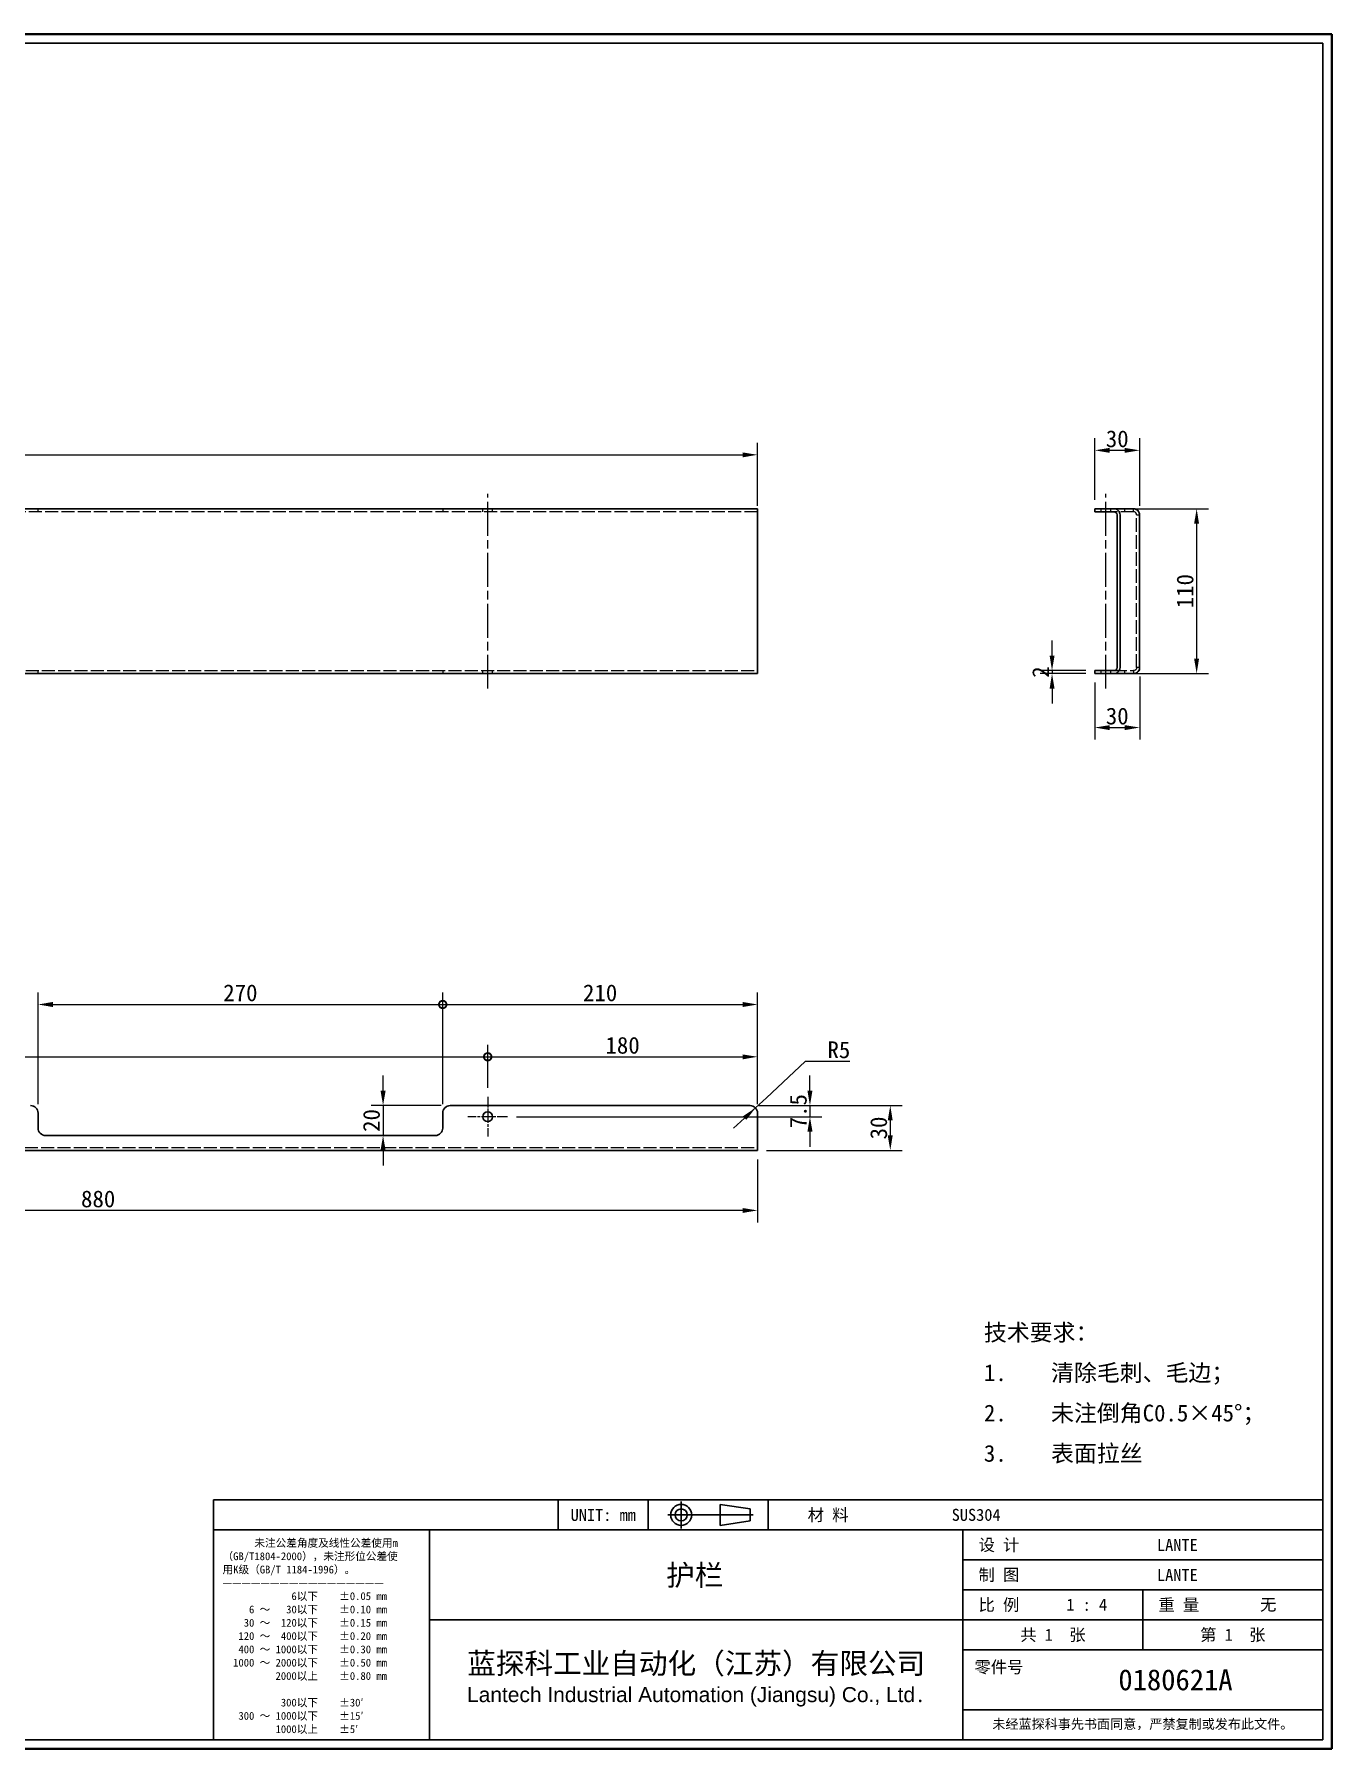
# Model space of a CAD drawing. Header units: millimetres. Extents: x 24 to 1658, y 22 to 1166.
# Drawn here: x 792 to 1658, y 22 to 1166 of the extents above; entities that cross this region are included whole.
import ezdxf
from ezdxf.enums import TextEntityAlignment as Align

# ---------------------------------------------------------------- set-up
doc = ezdxf.new("R2010")
doc.units = ezdxf.units.MM
doc.header["$LTSCALE"] = 4
doc.linetypes.add('CHAIN', pattern=[0.3543, 0.2362, -0.0295, 0.0591, -0.0295])
doc.linetypes.add('DASHED', pattern=[0.2067, 0.1654, -0.0413])
for name, color, linetype, lineweight in [('1', 7, 'Continuous', 18), ('可见 (ISO)', 7, 'Continuous', 25), ('图框 (ISO)', 7, 'Continuous', 35), ('标题 (ISO)', 7, 'Continuous', 25)]:
    doc.layers.add(name, color=color, linetype=linetype, lineweight=lineweight)
for name, color, linetype, lineweight, true_color in [('中心标记 (ISO)', 1, 'CHAIN', 18, 0xff0000), ('中心线 (ISO)', 1, 'CHAIN', 18, 0xff0000), ('尺寸 (ISO)', 7, 'Continuous', 18, 0x008000), ('符号 (ISO)', 7, 'Continuous', 18, 0x008000), ('隐藏 (ISO)', 5, 'DASHED', 18, 0x0000ff)]:
    doc.layers.add(name, color=color, linetype=linetype, lineweight=lineweight, true_color=true_color)
doc.styles.add('文本样式164', font='SimSun.ttf')
doc.styles.add('文本样式165', font='SimSun.ttf')
doc.styles.add('文本样式74', font='SimSun.ttf')
doc.styles.add('最新国标', font='simfang.ttf')
doc.styles.add('注释文本 (ISO)', font='simfang.ttf')
doc.dimstyles.new('默认 (GB)', dxfattribs={"dimscale": 4, "dimtxt": 2.8, "dimasz": 2.5, "dimexe": 2, "dimexo": 1.5, "dimgap": 0.5, "dimtad": 1, "dimtoh": 1, "dimdsep": 46, "dimtxsty": '最新国标', "dimcen": 0.09, "dimdle": 10, "dimclrd": 256, "dimclre": 256, "dimclrt": 256, "dimaunit": 1, "dimadec": 3, "dimazin": 2, "dimtfac": 0.535714, "dimtdec": 3, "dimtmove": 0, "dimatfit": 3, "dimfxl": 0, "dimtolj": 1, "dimlwd": -1, "dimlwe": -1, "dimarcsym": 0})

# ---------------------------------------------------------------- blocks, each defined once
blk = doc.blocks.new('图框 最新国标')
at = {"layer": '图框 (ISO)'}
for p, q in [((6, 291.5), (414.5, 291.5)), ((414.5, 291.5), (414.5, 5.5)), ((414.5, 5.5), (6, 5.5))]:
    blk.add_line(p, q, dxfattribs=at)
at = {"layer": '图框 (ISO)', "color": 7, "linetype": 'Continuous', "lineweight": 25}
for p, q in [((18, 290), (413, 290)), ((18, 290), (413, 290)), ((413, 290), (413, 7)), ((413, 290), (413, 7)), ((413, 7), (6, 7)), ((413, 7), (18, 7))]:
    blk.add_line(p, q, dxfattribs=at)
at = {"layer": '图框 (ISO)', "style": '文本样式74'}
blk.add_attdef('零件代号_001', (42.7, 287.25), '', height=2.5, rotation=180, dxfattribs=at)
blk = doc.blocks.new('标题栏 最新国标')
at = {"layer": '标题 (ISO)'}
for p, q in [((381.98, -183.84), (196.98, -183.84)), ((196.98, -183.84), (196.98, -223.84)), ((254.48, -183.84), (254.48, -188.84)), ((269.48, -183.84), (269.48, -188.84)), ((281.48, -188.09), (281.48, -184.59)), ((281.48, -184.59), (286.48, -185.34)), ((286.48, -185.34), (286.48, -187.34)), ((289.48, -183.84), (289.48, -188.84)), ((381.98, -223.84), (381.98, -183.84)), ((383.48, -183.84), (383.48, -225.34)), ((286.48, -187.34), (281.48, -188.09)), ((196.98, -188.84), (381.98, -188.84)), ((232.98, -188.84), (232.98, -223.84)), ((321.98, -188.84), (321.98, -223.84)), ((321.98, -193.84), (381.98, -193.84)), ((321.98, -198.84), (381.98, -198.84)), ((351.98, -198.84), (351.98, -208.84)), ((321.98, -203.84), (232.98, -203.84)), ((321.98, -203.84), (381.98, -203.84)), ((321.98, -208.84), (381.98, -208.84)), ((321.98, -218.84), (381.98, -218.84)), ((196.98, -223.84), (381.98, -223.84)), ((383.48, -225.34), (196.98, -225.34))]:
    blk.add_line(p, q, dxfattribs=at)
at = {"layer": '标题 (ISO)', "linetype": 'CHAIN', "ltscale": 5.000333}
blk.add_line((274.98, -184.09), (274.98, -188.59), dxfattribs=at)
at = {"layer": '标题 (ISO)', "linetype": 'CHAIN', "ltscale": 15.834605}
blk.add_line((272.73, -186.34), (286.98, -186.34), dxfattribs=at)
at = {"layer": '标题 (ISO)'}
for radius in [1.75, 1]:
    blk.add_circle((274.98, -186.34), radius, dxfattribs=at)
at = {"layer": '1', "style": '文本样式164'}
for s, p in [('UNIT: mm', (261.98, -186.34)), ('材 料', (299.48, -186.34)), ('设 计', (327.98, -191.34)), ('制 图', (327.98, -196.34)), ('比 例', (327.98, -201.34)), ('重 量', (357.98, -201.34)), ('共 1  张', (336.98, -206.34)), ('第 1  张', (366.98, -206.34))]:
    blk.add_text(s, height=2, dxfattribs=at).set_placement(p, align=Align.MIDDLE_CENTER)
at = {"layer": '标题 (ISO)', "style": '注释文本 (ISO)'}
for s, insert, char_height, attachment_point, line_spacing_factor in [('\\fSimSun|b0|i0;{\\H1.3000;      未注公差角度及线性公差使用m\\P}\\fSimSun|b0|i0;{\\H1.3000;（GB/T1804-2000），未注形位公差使\\P}\\fSimSun|b0|i0;{\\H1.3000;用K级（GB/T 1184-1996）。\\P}\\fSimSun|b0|i0;{\\H1.3000;—————————————————\\P}\\fSimSun|b0|i0;{\\H1.3000;             6以下    ±0.05 mm\\P}\\fSimSun|b0|i0;{\\H1.3000;     6 ～   30以下    ±0.10 mm\\P}\\fSimSun|b0|i0;{\\H1.3000;    30 ～  120以下    ±0.15 mm\\P}\\fSimSun|b0|i0;{\\H1.3000;   120 ～  400以下    ±0.20 mm\\P}\\fSimSun|b0|i0;{\\H1.3000;   400 ～ 1000以下    ±0.30 mm\\P}\\fSimSun|b0|i0;{\\H1.3000;  1000 ～ 2000以下    ±0.50 mm\\P}\\fSimSun|b0|i0;{\\H1.3000;          2000以上    ±0.80 mm\\P}\\fSimSun|b0|i0;{\\H1.3000;\\P}\\fSimSun|b0|i0;{\\H1.3000;           300以下    ±30′\\P}\\fSimSun|b0|i0;{\\H1.3000;   300 ～ 1000以下    ±15′\\P}\\fSimSun|b0|i0;{\\H1.3000;          1000以上    ±5′}', (198.48, -206.63), 1.3, 4, 1.023913), ('{\\fMicrosoft YaHei|b0|i0|c134|p34;\\H1.75x;蓝探科工业自动化（江苏）有限公司\\P\\fArial|b0|i0|c0|p34;\\H0.71429x;Lantech Industrial Automation (Jiangsu) Co., Ltd\\fFangSong|b0|i0|c134|p49;.\\H1.15195x; }', (277.48, -213.84), 2, 5, 0.978695)]:
    blk.add_mtext(s, dxfattribs=dict(at, insert=insert, char_height=char_height, attachment_point=attachment_point, line_spacing_factor=line_spacing_factor))
at = {"layer": '标题 (ISO)', "attachment_point": 5, "style": '注释文本 (ISO)'}
for s, insert, char_height in [('\\fFangSong|b0|i0;零件号', (327.98, -211.84), 2), ('\\fSimSun|b0|i0;{\\H1.6000;未经蓝探科事先书面同意，严禁复制或发布此文件。}', (351.98, -221.34), 1.6)]:
    blk.add_mtext(s, dxfattribs=dict(at, insert=insert, char_height=char_height))
at = {"layer": '标题 (ISO)'}
for tag, p, height, style in [('材料_001', (320.09, -187.33), 2, '注释文本 (ISO)'), ('设计人_001', (354.34, -192.34), 2, '注释文本 (ISO)'), ('库存编号_001', (272.47, -198.14), 3.5, '文本样式165'), ('设计人_001', (354.34, -197.34), 2, '注释文本 (ISO)'), ('视图比例_001', (339.22, -202.33), 2, '注释文本 (ISO)'), ('质量\\P3;_001', (371.53, -202.3), 2, '注释文本 (ISO)'), ('零件代号_001', (347.9, -215.59), 3.5, '文本样式165')]:
    blk.add_attdef(tag, p, '', height=height, dxfattribs=dict(at, style=style))
blk = doc.blocks.new('*D5')
at = {"layer": 'Defpoints', "color": 0, "transparency": 16777216}
for p in [(1274.9, 885.4), (245.5, 845.4), (1274.9, 845.4)]:
    blk.add_point(p, dxfattribs=at)
at = {"layer": '尺寸 (ISO)', "color": 116, "true_color": 0x00803f, "transparency": 16777216}
for p, q in [((245.5, 851.4), (245.5, 893.4)), ((1274.9, 851.4), (1274.9, 893.4)), ((255.5, 885.4), (1264.9, 885.4))]:
    blk.add_line(p, q, dxfattribs=at)
for points in [[(255.5, 887), (255.5, 883.7), (245.5, 885.4)], [(1264.9, 887), (1264.9, 883.7), (1274.9, 885.4)]]:
    blk.add_solid(points, dxfattribs=at)
at = {"layer": '尺寸 (ISO)', "transparency": 16777216, "insert": (760.2, 893.1), "char_height": 11.2, "attachment_point": 5, "style": '最新国标'}
blk.add_mtext('\\A1;1029.43', dxfattribs=at)
blk = doc.blocks.new('_DotSmall')
at = {"color": 0, "linetype": 'ByBlock', "const_width": 0.5}
blk.add_lwpolyline([(-0.0625, 0, 1), (0.0625, 0, 1)], format="xyb", close=True, dxfattribs=at)
blk = doc.blocks.new('*D7')
at = {"layer": 'Defpoints', "color": 0, "transparency": 16777216}
for p in [(1094.9, 483.7), (444.9, 456.9), (1094.9, 456.9)]:
    blk.add_point(p, dxfattribs=at)
at = {"layer": '尺寸 (ISO)', "color": 116, "true_color": 0x00803f, "transparency": 16777216}
for p, q in [((444.9, 462.9), (444.9, 491.7)), ((454.9, 483.7), (1094.9, 483.7)), ((1094.9, 462.9), (1094.9, 491.7))]:
    blk.add_line(p, q, dxfattribs=at)
blk.add_solid([(454.9, 485.3), (454.9, 482), (444.9, 483.7)], dxfattribs=at)
at = {"layer": '尺寸 (ISO)', "color": 116, "true_color": 0x00803f, "transparency": 16777216, "xscale": 10, "yscale": 10, "zscale": 10}
blk.add_blockref('_DotSmall', (1094.9, 483.7), dxfattribs=at)
at = {"layer": '尺寸 (ISO)', "transparency": 16777216, "insert": (769.9, 491.3), "char_height": 11.2, "attachment_point": 5, "style": '最新国标'}
blk.add_mtext('\\A1;650', dxfattribs=at)
blk = doc.blocks.new('*D9')
at = {"layer": 'Defpoints', "color": 0, "transparency": 16777216}
for p in [(1274.9, 483.7), (1094.9, 456.9), (1274.9, 446.2)]:
    blk.add_point(p, dxfattribs=at)
at = {"layer": '尺寸 (ISO)', "color": 116, "true_color": 0x00803f, "transparency": 16777216}
for p, q in [((1094.9, 462.9), (1094.9, 491.7)), ((1094.9, 483.7), (1264.9, 483.7)), ((1274.9, 452.2), (1274.9, 491.7))]:
    blk.add_line(p, q, dxfattribs=at)
blk.add_solid([(1264.9, 485.3), (1264.9, 482), (1274.9, 483.7)], dxfattribs=at)
at = {"layer": '尺寸 (ISO)', "color": 116, "true_color": 0x00803f, "transparency": 16777216, "xscale": 10, "yscale": 10, "zscale": 10, "rotation": 180}
blk.add_blockref('_DotSmall', (1094.9, 483.7), dxfattribs=at)
at = {"layer": '尺寸 (ISO)', "transparency": 16777216, "insert": (1184.9, 491.3), "char_height": 11.2, "attachment_point": 5, "style": '最新国标'}
blk.add_mtext('\\A1;180', dxfattribs=at)
blk = doc.blocks.new('*D10')
at = {"layer": 'Defpoints', "color": 0, "transparency": 16777216}
for p in [(1064.9, 518.6), (794.9, 446.2), (1064.9, 446.2)]:
    blk.add_point(p, dxfattribs=at)
at = {"layer": '尺寸 (ISO)', "color": 116, "true_color": 0x00803f, "transparency": 16777216}
for p, q in [((794.9, 452.2), (794.9, 526.6)), ((1064.9, 452.2), (1064.9, 526.6)), ((804.9, 518.6), (1064.9, 518.6))]:
    blk.add_line(p, q, dxfattribs=at)
blk.add_solid([(804.9, 520.3), (804.9, 516.9), (794.9, 518.6)], dxfattribs=at)
at = {"layer": '尺寸 (ISO)', "color": 116, "true_color": 0x00803f, "transparency": 16777216, "xscale": 10, "yscale": 10, "zscale": 10}
blk.add_blockref('_DotSmall', (1064.9, 518.6), dxfattribs=at)
at = {"layer": '尺寸 (ISO)', "transparency": 16777216, "insert": (929.9, 526.3), "char_height": 11.2, "attachment_point": 5, "style": '最新国标'}
blk.add_mtext('\\A1;270', dxfattribs=at)
blk = doc.blocks.new('*D11')
at = {"layer": 'Defpoints', "color": 0, "transparency": 16777216}
for p in [(1274.9, 518.6), (1064.9, 446.2), (1274.9, 446.2)]:
    blk.add_point(p, dxfattribs=at)
at = {"layer": '尺寸 (ISO)', "color": 116, "true_color": 0x00803f, "transparency": 16777216}
for p, q in [((1064.9, 452.2), (1064.9, 526.6)), ((1274.9, 452.2), (1274.9, 526.6)), ((1064.9, 518.6), (1264.9, 518.6))]:
    blk.add_line(p, q, dxfattribs=at)
blk.add_solid([(1264.9, 520.3), (1264.9, 516.9), (1274.9, 518.6)], dxfattribs=at)
at = {"layer": '尺寸 (ISO)', "color": 116, "true_color": 0x00803f, "transparency": 16777216, "xscale": 10, "yscale": 10, "zscale": 10, "rotation": 180}
blk.add_blockref('_DotSmall', (1064.9, 518.6), dxfattribs=at)
at = {"layer": '尺寸 (ISO)', "transparency": 16777216, "insert": (1169.9, 526.3), "char_height": 11.2, "attachment_point": 5, "style": '最新国标'}
blk.add_mtext('\\A1;210', dxfattribs=at)
blk = doc.blocks.new('*D14')
at = {"layer": 'Defpoints', "color": 0, "transparency": 16777216}
for p in [(415, 453.7), (388.9, 421.7), (394.9, 421.2), (1274.9, 421.2)]:
    blk.add_point(p, dxfattribs=at)
at = {"layer": '尺寸 (ISO)', "color": 116, "true_color": 0x00803f, "transparency": 16777216}
for start, end in [(0, 175), (190.0432, 205.0863), (329.9137, 344.9568)]:
    blk.add_arc((394.9, 421.2), 38.2, start, end, dxfattribs=at)
for points in [[(355.6, 414.4), (359, 414.6), (356.8, 424.5)], [(430.1, 411.5), (433.4, 411), (433.1, 421.2)]]:
    blk.add_solid(points, dxfattribs=at)
at = {"layer": '尺寸 (ISO)', "transparency": 16777216, "insert": (396.9, 467), "char_height": 11.2, "attachment_point": 5, "rotation": 357.5, "style": '最新国标'}
blk.add_mtext('\\A1;175°0\'0"', dxfattribs=at)
blk = doc.blocks.new('*D15')
at = {"layer": 'Defpoints', "color": 0, "transparency": 16777216}
for p in [(1269.9, 451.2), (1108.2, 443.7), (1309.9, 443.7)]:
    blk.add_point(p, dxfattribs=at)
at = {"layer": '尺寸 (ISO)', "color": 116, "true_color": 0x00803f, "transparency": 16777216}
for p, q in [((1309.9, 461.2), (1309.9, 471.2)), ((1275.9, 451.2), (1317.9, 451.2)), ((1309.9, 451.2), (1309.9, 443.7)), ((1114.2, 443.7), (1317.9, 443.7)), ((1309.9, 433.7), (1309.9, 423.7))]:
    blk.add_line(p, q, dxfattribs=at)
for points in [[(1308.2, 461.2), (1311.6, 461.2), (1309.9, 451.2)], [(1308.2, 433.7), (1311.6, 433.7), (1309.9, 443.7)]]:
    blk.add_solid(points, dxfattribs=at)
at = {"layer": '尺寸 (ISO)', "transparency": 16777216, "insert": (1302.2, 447.4), "char_height": 11.2, "attachment_point": 5, "rotation": 90, "style": '最新国标'}
blk.add_mtext('\\A1;7.5', dxfattribs=at)
blk = doc.blocks.new('*D16')
at = {"layer": 'Defpoints', "color": 0, "transparency": 16777216}
for p in [(395.1, 421.2), (1274.9, 421.2), (395.1, 381.2)]:
    blk.add_point(p, dxfattribs=at)
at = {"layer": '尺寸 (ISO)', "color": 116, "true_color": 0x00803f, "transparency": 16777216}
for p, q in [((395.1, 415.2), (395.1, 373.2)), ((1274.9, 415.2), (1274.9, 373.2)), ((1264.9, 381.2), (405.1, 381.2))]:
    blk.add_line(p, q, dxfattribs=at)
for points in [[(405.1, 382.8), (405.1, 379.5), (395.1, 381.2)], [(1264.9, 382.8), (1264.9, 379.5), (1274.9, 381.2)]]:
    blk.add_solid(points, dxfattribs=at)
at = {"layer": '尺寸 (ISO)', "transparency": 16777216, "insert": (835, 388.8), "char_height": 11.2, "attachment_point": 5, "style": '最新国标'}
blk.add_mtext('\\A1;880', dxfattribs=at)
blk = doc.blocks.new('*D17')
at = {"layer": 'Defpoints', "color": 0, "transparency": 16777216}
for p in [(1069.9, 451.2), (1025.1, 431.2), (1025.1, 431.2)]:
    blk.add_point(p, dxfattribs=at)
at = {"layer": '尺寸 (ISO)', "color": 116, "true_color": 0x00803f, "transparency": 16777216}
for p, q in [((1025.1, 461.2), (1025.1, 471.2)), ((1063.9, 451.2), (1017.1, 451.2)), ((1025.1, 451.2), (1025.1, 431.2)), ((1025.1, 421.2), (1025.1, 411.2))]:
    blk.add_line(p, q, dxfattribs=at)
for points in [[(1023.4, 461.2), (1026.8, 461.2), (1025.1, 451.2)], [(1023.4, 421.2), (1026.8, 421.2), (1025.1, 431.2)]]:
    blk.add_solid(points, dxfattribs=at)
at = {"layer": '尺寸 (ISO)', "transparency": 16777216, "insert": (1017.4, 441.2), "char_height": 11.2, "attachment_point": 5, "rotation": 90, "style": '最新国标'}
blk.add_mtext('\\A1;20', dxfattribs=at)
blk = doc.blocks.new('*D18')
at = {"layer": 'Defpoints', "color": 0, "transparency": 16777216}
for p in [(1269.9, 446.2), (1273.6, 449.6)]:
    blk.add_point(p, dxfattribs=at)
at = {"layer": '尺寸 (ISO)', "color": 116, "true_color": 0x00803f, "transparency": 16777216}
for p, q in [((1306.8, 480.6), (1280.9, 456.4)), ((1336.6, 480.6), (1306.8, 480.6)), ((1269.9, 446.2), (1273.6, 449.6)), ((1273.6, 449.6), (1280.9, 456.4)), ((1266.2, 442.8), (1258.9, 436))]:
    blk.add_line(p, q, dxfattribs=at)
blk.add_solid([(1265.1, 444), (1267.4, 441.6), (1273.6, 449.6)], dxfattribs=at)
at = {"layer": '尺寸 (ISO)', "transparency": 16777216, "insert": (1329.2, 488.3), "char_height": 11.2, "attachment_point": 5, "style": '最新国标'}
blk.add_mtext('\\A1;R5', dxfattribs=at)
blk = doc.blocks.new('*D19')
at = {"layer": 'Defpoints', "color": 0, "transparency": 16777216}
for p in [(1269.9, 451.2), (1274.9, 421.2), (1363.5, 421.2)]:
    blk.add_point(p, dxfattribs=at)
at = {"layer": '尺寸 (ISO)', "color": 116, "true_color": 0x00803f, "transparency": 16777216}
for p, q in [((1275.9, 451.2), (1371.5, 451.2)), ((1363.5, 441.2), (1363.5, 431.2)), ((1280.9, 421.2), (1371.5, 421.2))]:
    blk.add_line(p, q, dxfattribs=at)
for points in [[(1361.8, 441.2), (1365.1, 441.2), (1363.5, 451.2)], [(1361.8, 431.2), (1365.1, 431.2), (1363.5, 421.2)]]:
    blk.add_solid(points, dxfattribs=at)
at = {"layer": '尺寸 (ISO)', "transparency": 16777216, "insert": (1355.8, 436.2), "char_height": 11.2, "attachment_point": 5, "rotation": 90, "style": '最新国标'}
blk.add_mtext('\\A1;30', dxfattribs=at)
blk = doc.blocks.new('*D20')
at = {"layer": 'Defpoints', "color": 0, "transparency": 16777216}
for p in [(1471.4, 739.4), (1499.9, 741.4), (1499.9, 739.4)]:
    blk.add_point(p, dxfattribs=at)
at = {"layer": '尺寸 (ISO)', "color": 116, "true_color": 0x00803f, "transparency": 16777216}
for p, q in [((1471.4, 751.4), (1471.4, 761.4)), ((1493.9, 741.4), (1463.4, 741.4)), ((1493.9, 739.4), (1463.4, 739.4)), ((1471.4, 741.4), (1471.4, 739.4)), ((1471.4, 729.4), (1471.4, 719.4))]:
    blk.add_line(p, q, dxfattribs=at)
for points in [[(1469.8, 751.4), (1473.1, 751.4), (1471.4, 741.4)], [(1469.8, 729.4), (1473.1, 729.4), (1471.4, 739.4)]]:
    blk.add_solid(points, dxfattribs=at)
at = {"layer": '尺寸 (ISO)', "transparency": 16777216, "insert": (1463.8, 740.4), "char_height": 11.2, "attachment_point": 5, "rotation": 90, "style": '最新国标'}
blk.add_mtext('\\A1;2', dxfattribs=at)
blk = doc.blocks.new('*D21')
at = {"layer": 'Defpoints', "color": 0, "transparency": 16777216}
for p in [(1512.8, 849.4), (1512.8, 739.4), (1567.9, 739.4)]:
    blk.add_point(p, dxfattribs=at)
at = {"layer": '尺寸 (ISO)', "color": 116, "true_color": 0x00803f, "transparency": 16777216}
for p, q in [((1518.8, 849.4), (1575.9, 849.4)), ((1567.9, 839.4), (1567.9, 749.4)), ((1518.8, 739.4), (1575.9, 739.4))]:
    blk.add_line(p, q, dxfattribs=at)
for points in [[(1566.2, 839.4), (1569.5, 839.4), (1567.9, 849.4)], [(1566.2, 749.4), (1569.5, 749.4), (1567.9, 739.4)]]:
    blk.add_solid(points, dxfattribs=at)
at = {"layer": '尺寸 (ISO)', "transparency": 16777216, "insert": (1560.2, 794.4), "char_height": 11.2, "attachment_point": 5, "rotation": 90, "style": '最新国标'}
blk.add_mtext('\\A1;110', dxfattribs=at)
blk = doc.blocks.new('*D22')
at = {"layer": 'Defpoints', "color": 0, "transparency": 16777216}
for p in [(1529.9, 888.4), (1499.9, 849.4), (1529.9, 845.4)]:
    blk.add_point(p, dxfattribs=at)
at = {"layer": '尺寸 (ISO)', "color": 116, "true_color": 0x00803f, "transparency": 16777216}
for p, q in [((1499.9, 855.4), (1499.9, 896.4)), ((1529.9, 851.4), (1529.9, 896.4)), ((1509.9, 888.4), (1519.9, 888.4))]:
    blk.add_line(p, q, dxfattribs=at)
for points in [[(1509.9, 890), (1509.9, 886.7), (1499.9, 888.4)], [(1519.9, 890), (1519.9, 886.7), (1529.9, 888.4)]]:
    blk.add_solid(points, dxfattribs=at)
at = {"layer": '尺寸 (ISO)', "transparency": 16777216, "insert": (1514.9, 896), "char_height": 11.2, "attachment_point": 5, "style": '最新国标'}
blk.add_mtext('\\A1;30', dxfattribs=at)
blk = doc.blocks.new('*D23')
at = {"layer": 'Defpoints', "color": 0, "transparency": 16777216}
for p in [(1499.9, 739.4), (1529.9, 743.4), (1529.9, 703.4)]:
    blk.add_point(p, dxfattribs=at)
at = {"layer": '尺寸 (ISO)', "color": 116, "true_color": 0x00803f, "transparency": 16777216}
for p, q in [((1499.9, 733.4), (1499.9, 695.4)), ((1529.9, 737.4), (1529.9, 695.4)), ((1509.9, 703.4), (1519.9, 703.4))]:
    blk.add_line(p, q, dxfattribs=at)
for points in [[(1509.9, 705), (1509.9, 701.7), (1499.9, 703.4)], [(1519.9, 705), (1519.9, 701.7), (1529.9, 703.4)]]:
    blk.add_solid(points, dxfattribs=at)
at = {"layer": '尺寸 (ISO)', "transparency": 16777216, "insert": (1514.9, 711), "char_height": 11.2, "attachment_point": 5, "style": '最新国标'}
blk.add_mtext('\\A1;30', dxfattribs=at)

msp = doc.modelspace()

# ---------------------------------------------------------------- linework, layer by layer
at = {"layer": '中心标记 (ISO)', "ltscale": 7.361649}
for p, q in [((1094.901, 456.931), (1094.901, 430.431)), ((1108.151, 443.681), (1081.651, 443.681))]:
    msp.add_line(p, q, dxfattribs=at)
at = {"layer": '中心线 (ISO)', "ltscale": 23.990969}
for p, q in [((1094.901, 729.36), (1094.901, 859.36)), ((1507.366, 729.36), (1507.366, 859.36))]:
    msp.add_line(p, q, dxfattribs=at)
at = {"layer": '可见 (ISO)'}
for p, q in [((396.076, 849.36), (1274.901, 849.36)), ((1274.901, 845.36), (1274.901, 849.36)), ((1499.866, 849.36), (1504.43, 849.36)), ((1499.866, 849.36), (1499.866, 847.36)), ((1504.43, 847.36), (1499.866, 847.36)), ((1512.808, 849.36), (1504.43, 849.36)), ((1512.808, 847.36), (1504.43, 847.36)), ((1512.808, 849.36), (1525.779, 849.36)), ((1525.866, 849.36), (1525.779, 849.36)), ((1525.866, 849.359), (1525.866, 849.36)), ((1274.901, 743.36), (1274.901, 845.36)), ((1514.8, 743.36), (1514.8, 845.36)), ((1516.792, 743.36), (1516.792, 845.36)), ((1529.851, 845.36), (1529.866, 845.36)), ((1529.866, 845.36), (1529.866, 743.36)), ((1274.901, 739.36), (396.076, 739.36)), ((1274.901, 739.36), (1274.901, 743.36)), ((1499.866, 741.36), (1504.43, 741.36)), ((1499.866, 741.36), (1499.866, 739.36)), ((1504.43, 739.36), (1499.866, 739.36)), ((1512.808, 741.36), (1504.43, 741.36)), ((1504.43, 739.36), (1512.808, 739.36)), ((1525.779, 739.36), (1512.808, 739.36)), ((1525.779, 739.36), (1525.866, 739.36)), ((1525.866, 739.361), (1525.866, 739.36)), ((1529.866, 743.36), (1529.851, 743.36)), ((794.901, 436.181), (794.901, 446.181)), ((1064.901, 446.181), (1064.901, 436.181)), ((1069.901, 451.181), (1269.901, 451.181)), ((1274.901, 446.181), (1274.901, 425.181)), ((1059.901, 431.181), (799.901, 431.181)), ((1274.901, 421.181), (1274.901, 425.181)), ((1274.901, 421.181), (395.075, 421.181))]:
    msp.add_line(p, q, dxfattribs=at)
msp.add_circle((1094.901, 443.681), 3.25, dxfattribs=at)
for centre, start, end in [((789.901, 446.181), 0, 90), ((1069.901, 446.181), 90, 180), ((1269.901, 446.181), 0, 90), ((799.901, 436.181), 180, 270), ((1059.901, 436.181), 270, 0)]:
    msp.add_arc(centre, 5, start, end, dxfattribs=at)
for centre, major_axis, start_param, end_param in [((1512.808, 845.36), (0, 4), 4.71238898, 6.28318531), ((1512.808, 845.36), (0, 2), 4.71238898, 6.28318531), ((1512.808, 743.36), (0, -4), 0, 1.57079633), ((1512.808, 743.36), (0, -2), 0, 1.57079633)]:
    msp.add_ellipse(centre, major_axis=major_axis, ratio=0.9961947, start_param=start_param, end_param=end_param, dxfattribs=at)
for points in [[(1525.779, 849.36), (1527.065, 849.36), (1528.334, 848.709), (1529.085, 847.67), (1529.568, 847), (1529.839, 846.181), (1529.851, 845.36)], [(1529.866, 845.36), (1529.866, 846.633), (1529.216, 847.89), (1528.176, 848.625), (1527.506, 849.099), (1526.687, 849.36), (1525.866, 849.36)], [(1529.851, 743.36), (1529.833, 742.086), (1529.167, 740.83), (1528.114, 740.094), (1527.435, 739.62), (1526.608, 739.36), (1525.779, 739.36)], [(1525.866, 739.36), (1527.139, 739.36), (1528.396, 740.01), (1529.131, 741.05), (1529.605, 741.72), (1529.866, 742.539), (1529.866, 743.36)]]:
    msp.add_open_spline(points, degree=3, knots=[0, 0, 0, 0, 0.95510012, 0.95510012, 0.95510012, 1.57079633, 1.57079633, 1.57079633, 1.57079633], dxfattribs=at)
at = {"layer": '隐藏 (ISO)', "ltscale": 13.122501}
for p, q in [((1274.901, 847.36), (396.076, 847.36)), ((396.076, 741.36), (1274.901, 741.36))]:
    msp.add_line(p, q, dxfattribs=at)
at = {"layer": '隐藏 (ISO)', "ltscale": 0.952248}
for p, q in [((794.901, 847.36), (794.901, 849.36)), ((1064.901, 849.36), (1064.901, 847.36)), ((1091.651, 847.36), (1091.651, 849.36)), ((1098.151, 847.36), (1098.151, 849.36)), ((1504.116, 847.36), (1504.116, 849.36)), ((1510.616, 847.36), (1510.616, 849.36)), ((1519.866, 849.36), (1519.866, 847.36)), ((1525.779, 847.36), (1525.779, 849.36)), ((1527.858, 845.36), (1529.851, 845.36)), ((794.901, 739.36), (794.901, 741.36)), ((1064.901, 741.36), (1064.901, 739.36)), ((1091.651, 739.36), (1091.651, 741.36)), ((1098.151, 739.36), (1098.151, 741.36)), ((1504.116, 739.36), (1504.116, 741.36)), ((1510.616, 739.36), (1510.616, 741.36)), ((1519.866, 741.36), (1519.866, 739.36)), ((1525.779, 741.36), (1525.779, 739.36)), ((1529.851, 743.36), (1527.858, 743.36))]:
    msp.add_line(p, q, dxfattribs=at)
at = {"layer": '隐藏 (ISO)', "ltscale": 12.857178}
for p, q in [((1525.779, 847.36), (1512.808, 847.36)), ((1512.808, 741.36), (1525.779, 741.36))]:
    msp.add_line(p, q, dxfattribs=at)
at = {"layer": '隐藏 (ISO)', "ltscale": 0.04148}
for p, q in [((1525.866, 847.36), (1525.779, 847.36)), ((1525.866, 741.36), (1525.779, 741.36))]:
    msp.add_line(p, q, dxfattribs=at)
at = {"layer": '隐藏 (ISO)', "ltscale": 0.951804}
for p, q in [((1525.866, 847.36), (1525.866, 849.359)), ((1525.866, 741.36), (1525.866, 739.361))]:
    msp.add_line(p, q, dxfattribs=at)
at = {"layer": '隐藏 (ISO)', "ltscale": 13.707466}
msp.add_line((1527.866, 743.36), (1527.866, 845.36), dxfattribs=at)
at = {"layer": '隐藏 (ISO)', "ltscale": 13.137447}
msp.add_line((395.075, 423.181), (1274.901, 423.181), dxfattribs=at)
at = {"layer": '隐藏 (ISO)', "ltscale": 1.567657}
for points in [[(1527.858, 845.36), (1527.837, 846.117), (1527.347, 846.854), (1526.642, 847.173), (1526.372, 847.296), (1526.075, 847.36), (1525.779, 847.36)], [(1527.866, 845.36), (1527.866, 846.117), (1527.395, 846.854), (1526.709, 847.173), (1526.446, 847.296), (1526.156, 847.36), (1525.866, 847.36)], [(1527.858, 743.36), (1527.837, 742.603), (1527.347, 741.865), (1526.642, 741.546), (1526.372, 741.424), (1526.075, 741.36), (1525.779, 741.36)], [(1527.866, 743.36), (1527.866, 742.603), (1527.395, 741.865), (1526.709, 741.546), (1526.446, 741.424), (1526.156, 741.36), (1525.866, 741.36)]]:
    msp.add_open_spline(points, degree=3, knots=[0, 0, 0, 0, 1.13581186, 1.13581186, 1.13581186, 1.57079633, 1.57079633, 1.57079633, 1.57079633], dxfattribs=at)

# ---------------------------------------------------------------- block references
at = {"xscale": 4, "yscale": 4, "zscale": 4}
msp.add_blockref('图框 最新国标', (0, 0), dxfattribs=at)
ref = msp.add_blockref('标题栏 最新国标', (124.07, 923.377), dxfattribs=dict(xscale=4, yscale=4, zscale=4))
ref.add_attrib('零件代号_001', '0180621A', (1515.682, 61), dxfattribs={"layer": '标题 (ISO)', "height": 14, "style": '文本样式165'})
ref.add_attrib('库存编号_001', '护栏', (1213.939, 130.804), dxfattribs={"layer": '标题 (ISO)', "height": 14, "style": '文本样式165'})
ref.add_attrib('质量\\P3;_001', '无', (1610.171, 114.16), dxfattribs={"layer": '标题 (ISO)', "height": 8, "style": '注释文本 (ISO)'})
ref.add_attrib('视图比例_001', '1 : 4', (1480.96, 114.069), dxfattribs={"layer": '标题 (ISO)', "height": 8, "style": '注释文本 (ISO)'})
ref.add_attrib('设计人_001', 'LANTE', (1541.417, 154), dxfattribs={"layer": '标题 (ISO)', "height": 8, "style": '注释文本 (ISO)'})
ref.add_attrib('设计人_001', 'LANTE', (1541.417, 134), dxfattribs={"layer": '标题 (ISO)', "height": 8, "style": '注释文本 (ISO)'})
ref.add_attrib('材料_001', 'SUS304', (1404.446, 174.046), dxfattribs={"layer": '标题 (ISO)', "height": 8, "style": '注释文本 (ISO)'})

# ---------------------------------------------------------------- texts
at = {"layer": '符号 (ISO)', "insert": (1425.96, 258.845), "char_height": 11.2, "width": 201.27252, "attachment_point": 4, "line_spacing_factor": 1.441304, "style": '注释文本 (ISO)'}
msp.add_mtext('\\fFangSong|b0|i0;{\\H11.2000;技术要求：\\P}\\fFangSong|b0|i0;{\\H11.2000;1.^I}\\fFangSong|b0|i0;{\\H11.2000;清除毛刺、毛边；\\P}\\fFangSong|b0|i0;{\\H11.2000;2.^I}\\fFangSong|b0|i0;{\\H11.2000;未注倒角C0.5×45°；\\P}\\fFangSong|b0|i0;{\\H11.2000;3.^I}\\fFangSong|b0|i0;{\\H11.2000;表面拉丝}', dxfattribs=at)

# ---------------------------------------------------------------- dimensions: what is measured, and where the dimension line sits
at = {"layer": '尺寸 (ISO)', "color": 116, "true_color": 0x00803f}
dim = msp.add_linear_dim(base=(1274.901, 885.36), p1=(245.471, 845.36), p2=(1274.901, 845.36), dimstyle='默认 (GB)', override={"dimgap": 0.5, "dimtoh": 0, "dimdec": 2, "dimtol": 0, "dimlim": 0, "dimtp": 0, "dimtm": 0, "dimtdec": 3, "dimtofl": 0, "dimatfit": 1}, dxfattribs=at)
dim.commit()
dim.dimension.update_dxf_attribs({"geometry": '*D5', "text_midpoint": (760.186, 885.36), "dimtype": 160})
for base, p1, p2, angle, override, picture, middle in [((1529.866, 888.36), (1499.866, 849.36), (1529.866, 845.36), 180, {"dimgap": 0.5, "dimtoh": 0, "dimdec": 2, "dimtol": 0, "dimlim": 0, "dimtp": 0, "dimtm": 0, "dimtdec": 3, "dimtofl": 0, "dimatfit": 1}, '*D22', (1514.866, 888.36)), ((1567.874, 739.36), (1512.808, 849.36), (1512.808, 739.36), 270, {"dimgap": 0.5, "dimtoh": 0, "dimdec": 2, "dimtol": 0, "dimlim": 0, "dimtp": 0, "dimtm": 0, "dimtdec": 3, "dimtofl": 0, "dimatfit": 1}, '*D21', (1567.874, 794.36)), ((1471.423, 739.36), (1499.866, 741.36), (1499.866, 739.36), 90, {"dimgap": 0.5, "dimtoh": 0, "dimdec": 2, "dimtol": 0, "dimlim": 0, "dimtp": 0, "dimtm": 0, "dimtdec": 3, "dimtofl": 1, "dimatfit": 1}, '*D20', (1471.423, 740.36)), ((1529.866, 703.36), (1499.866, 739.36), (1529.866, 743.36), 180, {"dimgap": 0.5, "dimtoh": 0, "dimdec": 2, "dimtol": 0, "dimlim": 0, "dimtp": 0, "dimtm": 0, "dimtdec": 3, "dimtofl": 0, "dimatfit": 1}, '*D23', (1514.866, 703.36)), ((1064.901, 518.615), (794.901, 446.181), (1064.901, 446.181), 180, {"dimgap": 0.5, "dimtoh": 0, "dimdec": 2, "dimblk2": 'DotSmall', "dimsah": 1, "dimdle": 0, "dimtol": 0, "dimlim": 0, "dimtp": 0, "dimtm": 0, "dimtdec": 3, "dimtofl": 0, "dimatfit": 1}, '*D10', (929.861, 518.615)), ((1274.901, 518.615), (1064.901, 446.181), (1274.901, 446.181), 180, {"dimgap": 0.5, "dimtoh": 0, "dimdec": 2, "dimblk1": 'DotSmall', "dimsah": 1, "dimdle": 0, "dimtol": 0, "dimlim": 0, "dimtp": 0, "dimtm": 0, "dimtdec": 3, "dimtofl": 0, "dimatfit": 1}, '*D11', (1169.941, 518.615)), ((1094.901, 483.681), (444.901, 456.931), (1094.901, 456.931), 180, {"dimgap": 0.5, "dimtoh": 0, "dimdec": 2, "dimblk2": 'DotSmall', "dimsah": 1, "dimdle": 0, "dimtol": 0, "dimlim": 0, "dimtp": 0, "dimtm": 0, "dimtdec": 3, "dimtofl": 0, "dimatfit": 1}, '*D7', (769.861, 483.681)), ((1274.901, 483.681), (1094.901, 456.931), (1274.901, 446.181), 180, {"dimgap": 0.5, "dimtoh": 0, "dimdec": 2, "dimblk1": 'DotSmall', "dimsah": 1, "dimdle": 0, "dimtol": 0, "dimlim": 0, "dimtp": 0, "dimtm": 0, "dimtdec": 3, "dimtofl": 0, "dimatfit": 1}, '*D9', (1184.941, 483.681)), ((1025.089, 431.181), (1069.901, 451.181), (1025.089, 431.181), 270, {"dimgap": 0.5, "dimtoh": 0, "dimdec": 2, "dimse2": 1, "dimtol": 0, "dimlim": 0, "dimtp": 0, "dimtm": 0, "dimtdec": 3, "dimtofl": 1, "dimatfit": 1}, '*D17', (1025.089, 441.181)), ((1309.901, 443.681), (1269.901, 451.181), (1108.151, 443.681), 270, {"dimgap": 0.5, "dimtoh": 0, "dimdec": 2, "dimtol": 0, "dimlim": 0, "dimtp": 0, "dimtm": 0, "dimtdec": 3, "dimtofl": 1, "dimatfit": 1}, '*D15', (1309.901, 447.431)), ((1363.476, 421.181), (1269.901, 451.181), (1274.901, 421.181), 270, {"dimgap": 0.5, "dimtoh": 0, "dimdec": 2, "dimtol": 0, "dimlim": 0, "dimtp": 0, "dimtm": 0, "dimtdec": 3, "dimtofl": 0, "dimatfit": 1}, '*D19', (1363.476, 436.181)), ((395.075, 381.181), (1274.901, 421.181), (395.075, 421.181), 180, {"dimgap": 0.5, "dimtoh": 0, "dimdec": 0, "dimtol": 0, "dimlim": 0, "dimtp": 0, "dimtm": 0, "dimtdec": 3, "dimtofl": 0, "dimatfit": 1}, '*D16', (834.988, 381.181))]:
    dim = msp.add_linear_dim(base=base, p1=p1, p2=p2, angle=angle, dimstyle='默认 (GB)', override=override, dxfattribs=at)
    dim.commit()
    dim.dimension.update_dxf_attribs({"geometry": picture, "text_midpoint": middle, "dimtype": 160})
dim = msp.add_radius_dim(center=(1269.901, 446.181), mpoint=(1273.559, 449.59), dimstyle='默认 (GB)', override={"dimgap": 0.5, "dimtih": 1, "dimdec": 2, "dimlfac": 1, "dimcen": 0, "dimtol": 0, "dimlim": 0, "dimtp": 0, "dimtm": 0, "dimtdec": 3}, dxfattribs=at)
dim.commit()
dim.dimension.update_dxf_attribs({"geometry": '*D18', "text_midpoint": (1329.208, 480.586), "dimtype": 164})
dim = msp.add_angular_dim_3p(base=(414.953, 453.691), center=(394.901, 421.181), p1=(1274.901, 421.181), p2=(388.923, 421.704), dimstyle='默认 (GB)', override={"dimgap": 0.5, "dimtoh": 0, "dimse1": 1, "dimse2": 1, "dimtol": 0, "dimlim": 0, "dimtp": 0, "dimtm": 0, "dimtdec": 2}, dxfattribs=at)
dim.commit()
dim.dimension.update_dxf_attribs({"geometry": '*D14', "text_midpoint": (396.567, 459.342), "dimtype": 165})

doc.saveas('drawing.dxf')
